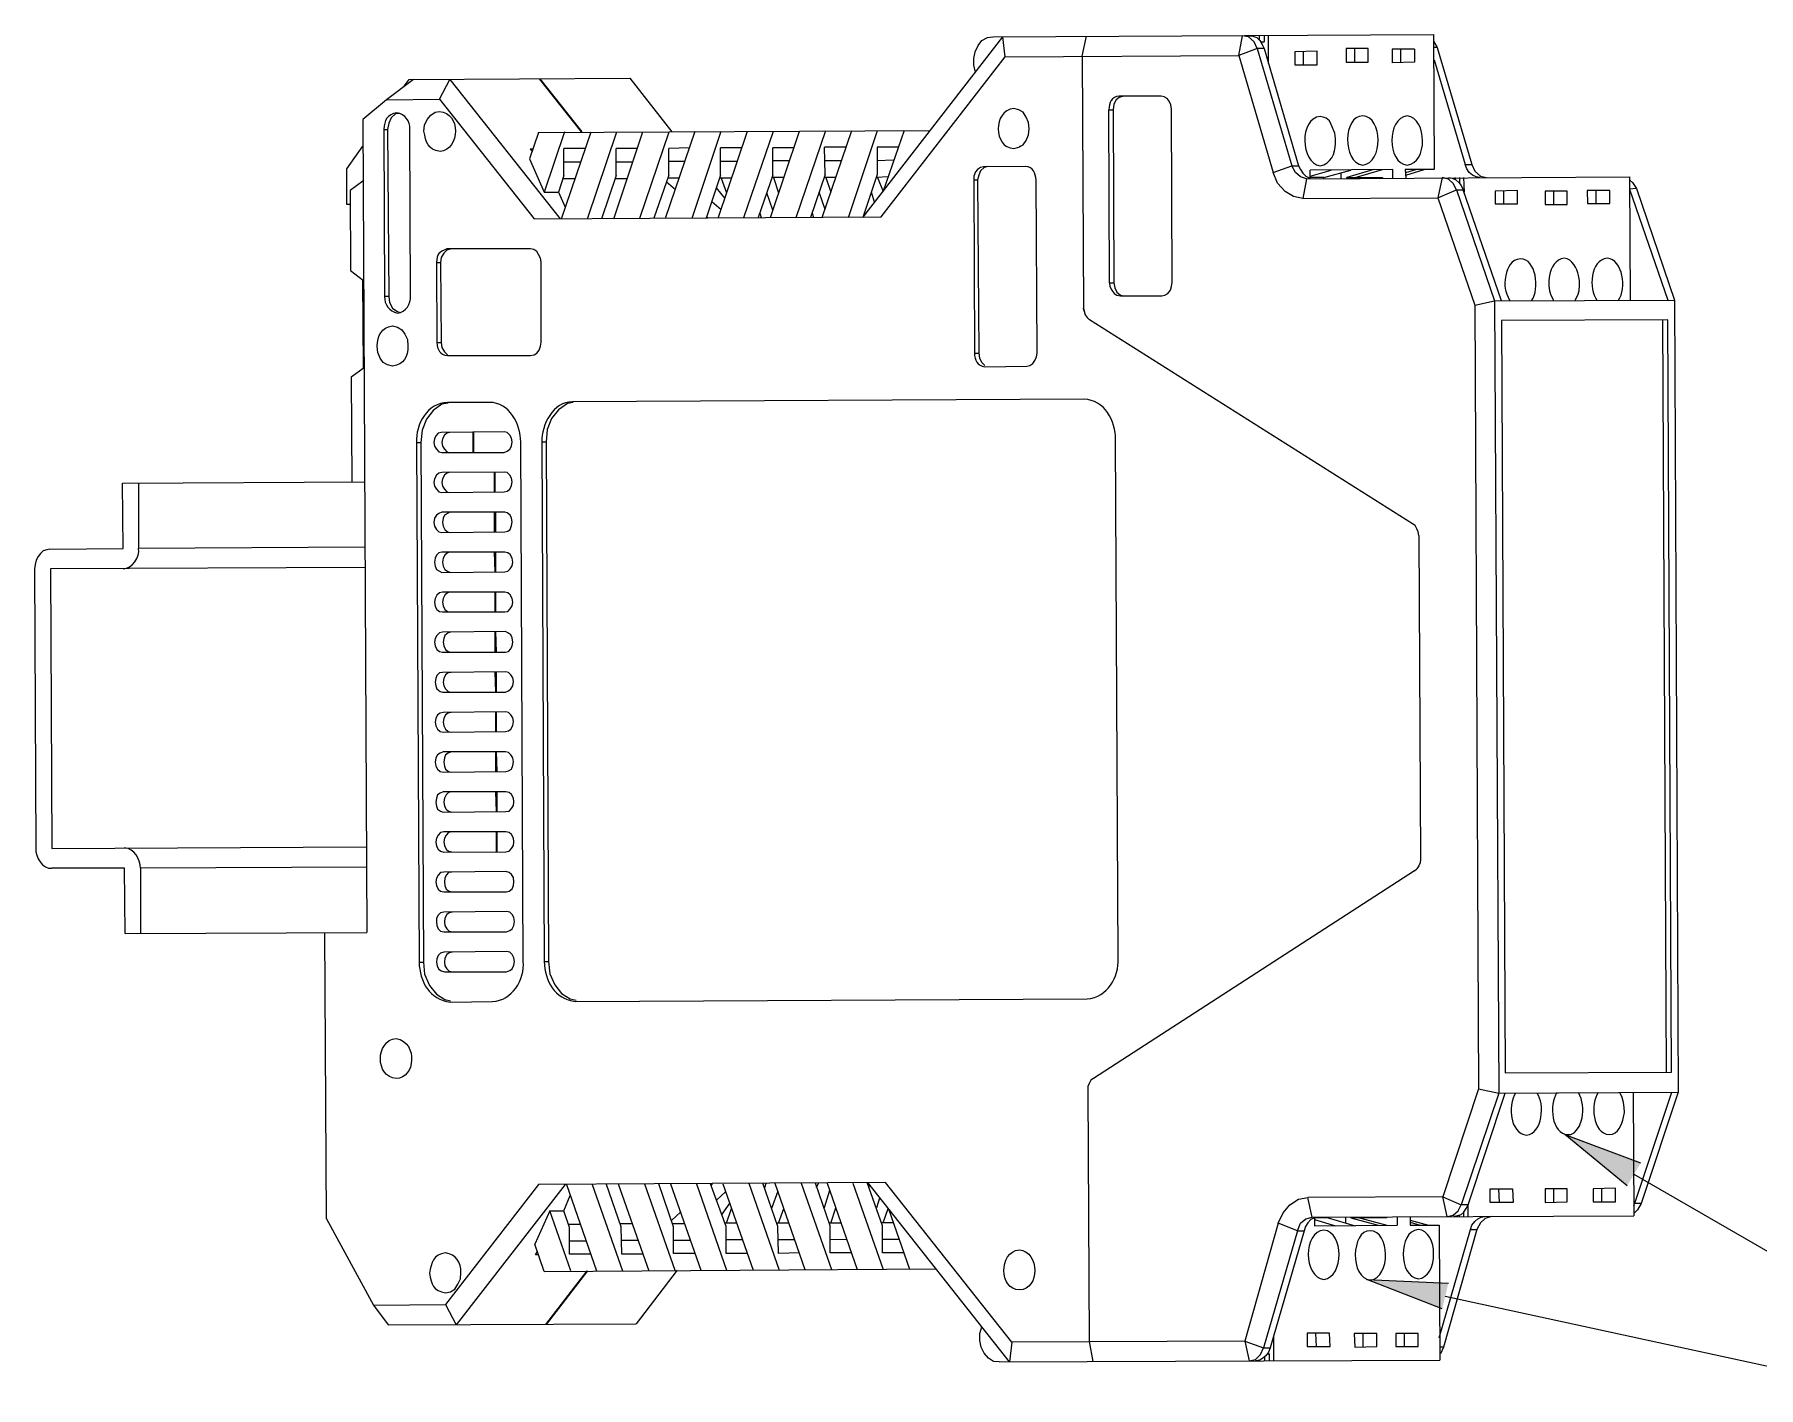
# Model space of a CAD drawing. Header units: inches. Extents: x 3 to 207, y 6 to 294.
# Drawn here: x 92.3 to 151.5, y 55.4 to 101.9 of the extents above; entities that cross this region are included whole.
import ezdxf

# ---------------------------------------------------------------- set-up
doc = ezdxf.new("R2010")
doc.units = ezdxf.units.IN
doc.header["$MEASUREMENT"] = 0
doc.layers.add('图层 1', color=7, linetype='Continuous')

msp = doc.modelspace()

# ---------------------------------------------------------------- hatches: boundary and pattern name
at = {"layer": '图层 1', "true_color": 0xffffff}
for points in [[(147.024, 62.364), (144.886, 64.121), (147.489, 63.147)], [(140.674, 58.131), (138.091, 59.147), (140.885, 59.02)]]:
    msp.add_hatch(color=7, dxfattribs=at).paths.add_polyline_path(points)

# ---------------------------------------------------------------- linework, layer by layer
at = {"layer": '图层 1', "color": 7, "lineweight": 13, "true_color": 0xffffff}
for points in [[(125.243, 101.819), (140.377, 101.904)], [(128.312, 101.162), (128.46, 101.84)], [(133.689, 101.184), (133.816, 101.861)], [(134.027, 101.819), (133.816, 101.861)], [(134.049, 101.861), (134.175, 101.84), (134.303, 101.797), (134.408, 101.692)], [(134.387, 101.861), (134.387, 101.713)], [(134.556, 101.861), (134.556, 101.649)], [(134.705, 100.909), (134.705, 101.861)], [(140.377, 101.904), (140.399, 97.268)], [(120.777, 95.617), (125.582, 101.819)], [(124.65, 100.612), (124.587, 100.845), (124.587, 101.078), (124.629, 101.311), (124.735, 101.522), (124.862, 101.692), (125.053, 101.797), (125.243, 101.819)], [(125.666, 101.141), (125.582, 101.819)], [(134.324, 101.417), (133.689, 101.184), (134.874, 97.162)], [(134.324, 101.417), (134.218, 101.649), (134.027, 101.819)], [(134.556, 101.417), (134.324, 101.417)], [(134.324, 101.417), (135.509, 97.395)], [(134.408, 101.692), (134.493, 101.565), (134.556, 101.417)], [(134.451, 101.649), (134.556, 101.649)], [(134.556, 101.417), (135.742, 97.395)], [(136.377, 101.332), (135.615, 101.311)], [(135.615, 101.311), (135.615, 100.866)], [(135.911, 100.866), (135.911, 101.332)], [(136.377, 100.866), (136.377, 101.332)], [(138.134, 101.417), (137.372, 101.417)], [(137.372, 101.417), (137.372, 100.951), (138.134, 100.951)], [(137.668, 100.951), (137.668, 101.417)], [(138.134, 100.951), (138.134, 101.417)], [(139.721, 101.395), (138.959, 101.395)], [(138.959, 101.395), (138.959, 100.93)], [(139.721, 101.395), (139.721, 100.951), (138.959, 100.93)], [(139.256, 100.93), (139.256, 101.395)], [(140.377, 101.671), (140.504, 101.459)], [(140.504, 101.459), (140.399, 101.459)], [(140.504, 101.459), (141.69, 97.437)], [(121.412, 95.638), (125.666, 101.141)], [(125.666, 101.141), (133.689, 101.184)], [(128.312, 101.162), (128.355, 92.505)], [(135.615, 100.866), (136.377, 100.866)], [(140.399, 101.036), (141.457, 97.437)], [(105.347, 100.358), (104.415, 99.66), (103.611, 98.982)], [(104.415, 99.66), (106.235, 99.681), (106.595, 100.358)], [(105.029, 100.125), (105.198, 100.358)], [(105.198, 100.358), (112.776, 100.4)], [(106.595, 100.358), (110.384, 95.575)], [(109.665, 100.379), (111.104, 98.559)], [(109.686, 100.379), (111.125, 98.559)], [(112.776, 100.4), (114.215, 98.559)], [(106.235, 99.681), (109.495, 95.575)], [(129.731, 99.787), (129.582, 99.744), (129.476, 99.66), (129.392, 99.512), (129.371, 99.321)], [(131.022, 99.787), (129.582, 99.787)], [(131.381, 99.342), (131.36, 99.49), (131.297, 99.617), (131.233, 99.702), (131.128, 99.765), (131.022, 99.787)], [(103.611, 98.982), (103.738, 71.064)], [(104.86, 99.194), (104.733, 99.173), (104.584, 99.046), (104.5, 98.855), (104.458, 98.644)], [(125.963, 97.987), (126.132, 98.03), (126.28, 98.115), (126.386, 98.263), (126.471, 98.453), (126.492, 98.665), (126.471, 98.877), (126.386, 99.067), (126.28, 99.236), (126.132, 99.321), (125.963, 99.363)], [(129.244, 93.373), (129.222, 99.321), (129.371, 99.321)], [(129.371, 99.321), (129.392, 93.373)], [(131.403, 93.394), (131.381, 99.342)], [(104.331, 98.644), (104.458, 98.644)], [(104.331, 98.644), (104.352, 92.908)], [(104.458, 98.644), (104.5, 92.908)], [(105.241, 92.929), (105.219, 98.644)], [(109.643, 98.538), (109.326, 97.628)], [(109.643, 98.538), (123.084, 98.601)], [(110.532, 98.559), (109.834, 96.485)], [(110.426, 95.575), (111.443, 98.559)], [(111.316, 95.575), (112.331, 98.559)], [(112.226, 95.575), (113.221, 98.559)], [(113.115, 95.596), (114.131, 98.559)], [(114.004, 95.596), (115.02, 98.58)], [(114.914, 95.596), (115.909, 98.58)], [(115.803, 95.596), (116.819, 98.58)], [(116.692, 95.617), (117.708, 98.58)], [(117.602, 95.617), (118.597, 98.58)], [(118.491, 95.617), (119.507, 98.601)], [(119.38, 95.617), (120.396, 98.601)], [(120.29, 95.617), (121.285, 98.601)], [(122.195, 98.601), (121.475, 96.527)], [(103.061, 97.289), (103.611, 98.072)], [(109.453, 97.966), (109.347, 97.966)], [(109.347, 97.966), (109.432, 97.882)], [(111.252, 97.987), (110.511, 97.987)], [(110.511, 97.056), (110.511, 97.987)], [(113.03, 97.987), (112.31, 97.987)], [(112.31, 97.056), (112.31, 97.987)], [(114.829, 98.009), (114.109, 97.987)], [(114.109, 97.077), (114.109, 97.987)], [(116.628, 98.009), (115.887, 98.009)], [(115.887, 97.077), (115.887, 98.009)], [(117.687, 97.077), (117.687, 98.009)], [(118.406, 98.009), (117.687, 98.009)], [(120.206, 98.03), (119.465, 98.03)], [(119.486, 97.099), (119.465, 98.03)], [(121.264, 98.03), (121.264, 97.099), (120.777, 95.617)], [(122.005, 98.03), (121.264, 98.03)], [(103.187, 96.061), (103.061, 96.061), (103.061, 97.289)], [(109.326, 97.628), (109.834, 96.485), (110.321, 96.485)], [(111.083, 97.522), (110.511, 97.522)], [(112.882, 97.522), (112.31, 97.522)], [(114.681, 97.543), (114.109, 97.543)], [(116.459, 97.543), (115.887, 97.543)], [(118.258, 97.564), (117.687, 97.564)], [(120.057, 97.564), (119.486, 97.564)], [(121.835, 97.585), (121.264, 97.564)], [(124.926, 97.353), (124.82, 97.332), (124.714, 97.268), (124.65, 97.183), (124.587, 97.035), (124.587, 96.908)], [(124.947, 97.332), (124.82, 97.225), (124.756, 97.077), (124.714, 96.908)], [(126.365, 97.374), (124.926, 97.353)], [(125.074, 97.374), (124.947, 97.332)], [(134.874, 97.162), (135.509, 97.395)], [(135.89, 96.273), (135.572, 96.337), (135.276, 96.506), (135.022, 96.802), (134.874, 97.162)], [(136.017, 96.95), (135.805, 97.014), (135.636, 97.162), (135.509, 97.395)], [(135.509, 97.395), (135.742, 97.395)], [(135.742, 97.395), (135.805, 97.268), (135.89, 97.141), (135.996, 97.035)], [(138.98, 97.268), (136.144, 97.247)], [(136.144, 97.035), (136.864, 97.247)], [(136.144, 96.972), (136.144, 97.247)], [(136.61, 96.993), (137.541, 97.247)], [(137.202, 96.972), (137.202, 97.162)], [(138.324, 97.268), (137.393, 96.993), (138.621, 96.993)], [(137.689, 96.993), (138.621, 97.268)], [(138.98, 96.972), (138.98, 97.268)], [(140.399, 97.268), (139.404, 97.268), (139.425, 96.972)], [(139.425, 97.162), (139.763, 97.268)], [(139.425, 97.077), (140.06, 97.268)], [(141.711, 97.077), (141.605, 97.162), (141.52, 97.289), (141.457, 97.437)], [(141.457, 97.437), (141.69, 97.437)], [(141.69, 97.437), (141.796, 97.204), (141.986, 97.035)], [(103.611, 96.866), (103.166, 96.548)], [(103.166, 96.548), (103.187, 93.797)], [(110.511, 97.056), (110.321, 96.485)], [(110.892, 96.95), (110.49, 96.95)], [(112.31, 97.056), (111.802, 95.575)], [(112.691, 96.95), (112.268, 96.95)], [(114.109, 97.077), (113.601, 95.596)], [(114.342, 96.569), (114.025, 96.844)], [(114.469, 96.972), (114.067, 96.972)], [(115.887, 97.077), (115.401, 95.596)], [(115.739, 96.633), (116.036, 96.273)], [(116.269, 96.972), (115.866, 96.972)], [(115.909, 96.972), (116.099, 96.464)], [(117.687, 97.077), (117.179, 95.617)], [(118.068, 96.993), (117.644, 96.993)], [(117.708, 96.993), (117.877, 96.464)], [(119.486, 97.099), (118.978, 95.617)], [(119.846, 96.993), (119.444, 96.993)], [(119.507, 96.993), (119.676, 96.485)], [(121.645, 97.014), (121.243, 96.993)], [(121.285, 96.993), (121.475, 96.506)], [(124.587, 96.908), (124.608, 90.96)], [(124.587, 96.908), (124.714, 96.908)], [(124.714, 96.908), (124.756, 90.96)], [(126.767, 90.96), (126.725, 96.908)], [(136.017, 96.95), (135.89, 96.273)], [(135.996, 97.035), (136.123, 96.972)], [(136.017, 96.95), (147.108, 97.014)], [(136.61, 96.993), (136.144, 96.993)], [(136.61, 96.972), (136.61, 96.993)], [(137.393, 96.972), (137.393, 96.993)], [(138.07, 96.972), (138.07, 96.993)], [(138.621, 96.993), (138.621, 96.972)], [(140.674, 96.993), (140.525, 96.294), (141.16, 96.569), (141.393, 96.569)], [(140.885, 96.929), (140.674, 96.993)], [(141.16, 96.569), (141.055, 96.781), (140.885, 96.929)], [(140.906, 96.993), (141.012, 96.972)], [(141.012, 96.972), (141.139, 96.908)], [(141.118, 96.993), (141.118, 96.929)], [(141.139, 96.908), (141.245, 96.823)], [(141.16, 96.569), (142.473, 92.76)], [(141.245, 96.823), (141.33, 96.718), (141.393, 96.569)], [(141.266, 96.993), (141.266, 96.781)], [(142.706, 92.76), (141.393, 96.569)], [(141.436, 96.485), (141.415, 96.993)], [(141.838, 97.014), (141.711, 97.077)], [(141.965, 96.993), (141.838, 97.014)], [(141.986, 97.035), (142.198, 96.993)], [(143.256, 96.548), (142.494, 96.527)], [(142.494, 96.527), (142.494, 96.083), (143.256, 96.083)], [(142.79, 96.083), (142.79, 96.548)], [(143.256, 96.083), (143.256, 96.548)], [(144.971, 96.527), (144.209, 96.527)], [(144.209, 96.527), (144.209, 96.061)], [(144.505, 96.061), (144.505, 96.527)], [(144.971, 96.061), (144.971, 96.527)], [(146.431, 96.548), (145.648, 96.548)], [(145.648, 96.548), (145.669, 96.104)], [(145.965, 96.104), (145.965, 96.548)], [(146.431, 96.104), (146.431, 96.548)], [(147.108, 97.014), (147.129, 92.781)], [(147.108, 96.908), (147.214, 96.823), (147.341, 96.612)], [(147.341, 96.612), (147.108, 96.59)], [(147.108, 96.59), (148.421, 92.781)], [(147.341, 96.612), (148.653, 92.781)], [(110.321, 96.485), (110.553, 95.977)], [(115.591, 96.167), (115.909, 95.892)], [(117.687, 95.871), (117.475, 96.464)], [(119.486, 95.892), (119.274, 96.485)], [(121.179, 96.146), (121.073, 96.485)], [(135.89, 96.273), (140.525, 96.294)], [(140.525, 96.294), (141.796, 92.611)], [(144.209, 96.061), (144.971, 96.061)], [(145.669, 96.104), (146.431, 96.104)], [(109.495, 95.575), (121.412, 95.638)], [(115.464, 95.596), (115.401, 95.638)], [(117.242, 95.765), (117.284, 95.617)], [(119.041, 95.765), (119.084, 95.617)], [(120.819, 95.786), (120.841, 95.702)], [(106.638, 94.538), (106.49, 94.495), (106.384, 94.389), (106.299, 94.241), (106.278, 94.072)], [(109.368, 94.538), (106.49, 94.538)], [(109.728, 94.093), (109.707, 94.22), (109.643, 94.347), (109.58, 94.453), (109.474, 94.516), (109.368, 94.538)], [(103.187, 93.797), (103.632, 93.458)], [(106.13, 94.072), (106.151, 91.32)], [(106.13, 94.072), (106.278, 94.072)], [(106.278, 94.072), (106.299, 91.32)], [(109.728, 91.341), (109.728, 94.093)], [(103.632, 90.452), (103.611, 93.479)], [(129.244, 93.373), (129.392, 93.373)], [(129.244, 93.373), (129.265, 93.246), (129.328, 93.119), (129.413, 93.013), (129.498, 92.95), (129.625, 92.929)], [(129.392, 93.373), (129.434, 93.204), (129.498, 93.056), (129.625, 92.95)], [(131.149, 92.95), (131.254, 93.013), (131.339, 93.119), (131.381, 93.246), (131.403, 93.394)], [(104.5, 92.908), (104.521, 92.696), (104.627, 92.505), (104.775, 92.4)], [(104.775, 92.4), (104.881, 92.357)], [(128.355, 92.505), (128.376, 92.4), (128.418, 92.272), (128.482, 92.188)], [(128.376, 92.4), (128.355, 92.505)], [(129.625, 92.95), (129.752, 92.929)], [(129.625, 92.929), (131.043, 92.929)], [(131.043, 92.929), (131.149, 92.95)], [(141.796, 92.611), (142.473, 92.76)], [(141.796, 92.611), (141.922, 65.687)], [(142.473, 92.76), (148.653, 92.781)], [(142.473, 92.76), (142.621, 65.539)], [(148.653, 92.781), (148.781, 65.582)], [(128.566, 92.103), (128.482, 92.188)], [(139.658, 85.097), (128.566, 92.103)], [(148.421, 92.103), (142.706, 92.082)], [(142.706, 92.082), (142.833, 66.237)], [(148.378, 66.259), (148.251, 92.103)], [(148.548, 66.259), (148.421, 92.103)], [(106.151, 91.32), (106.299, 91.32)], [(106.299, 91.32), (106.32, 91.151), (106.405, 91.003), (106.511, 90.897)], [(109.368, 90.875), (109.495, 90.897), (109.58, 90.96), (109.665, 91.066), (109.707, 91.193), (109.728, 91.341)], [(106.511, 90.875), (109.368, 90.875)], [(124.608, 90.96), (124.756, 90.96)], [(124.756, 90.96), (124.778, 90.791), (124.862, 90.643), (124.968, 90.537)], [(126.513, 90.537), (126.619, 90.6), (126.682, 90.706), (126.746, 90.833), (126.767, 90.96)], [(103.653, 90.452), (103.209, 90.135)], [(103.209, 90.135), (103.23, 86.536)], [(124.968, 90.494), (126.407, 90.516)], [(126.407, 90.516), (126.513, 90.537)], [(106.532, 89.246), (106.32, 89.204), (106.024, 88.992), (105.791, 88.695), (105.643, 88.314), (105.6, 87.891)], [(107.95, 89.267), (106.511, 89.267)], [(110.829, 89.267), (110.638, 89.225), (110.321, 89.013), (110.088, 88.717), (109.94, 88.336), (109.897, 87.912)], [(128.376, 89.373), (110.807, 89.288)], [(106.299, 88.23), (106.193, 88.209), (106.109, 88.124), (106.066, 88.018), (106.045, 87.891), (106.066, 87.764), (106.13, 87.658), (106.214, 87.574), (106.32, 87.552)], [(108.458, 88.251), (106.299, 88.23)], [(106.595, 88.23), (106.49, 88.209), (106.405, 88.145), (106.341, 88.018), (106.32, 87.891), (106.341, 87.764), (106.405, 87.658), (106.49, 87.574), (106.595, 87.552)], [(107.4, 87.552), (107.4, 88.251)], [(107.421, 87.552), (107.421, 88.251)], [(108.458, 87.552), (108.564, 87.595), (108.649, 87.658), (108.712, 87.764), (108.733, 87.912), (108.712, 88.039), (108.649, 88.145), (108.564, 88.23), (108.458, 88.251)], [(105.452, 87.891), (105.6, 87.891)], [(105.452, 87.891), (105.537, 70.047)], [(105.6, 87.891), (105.685, 70.047)], [(109.114, 70.069), (109.029, 87.912)], [(109.749, 87.912), (109.897, 87.912)], [(109.749, 87.912), (109.834, 70.069)], [(109.897, 87.912), (109.982, 70.069)], [(129.54, 70.175), (129.455, 87.997)], [(106.32, 87.552), (108.458, 87.552)], [(95.356, 86.494), (103.674, 86.536)], [(95.377, 84.25), (95.356, 86.494)], [(95.906, 86.494), (95.906, 84.25)], [(106.32, 86.854), (106.214, 86.833), (106.13, 86.769), (106.066, 86.642), (106.045, 86.515), (106.066, 86.388), (106.13, 86.282), (106.214, 86.198), (106.32, 86.177)], [(106.595, 86.875), (106.49, 86.833), (106.405, 86.769), (106.341, 86.642), (106.32, 86.515), (106.341, 86.388), (106.405, 86.282), (106.49, 86.198), (106.595, 86.177)], [(108.458, 86.875), (106.32, 86.854)], [(108.119, 86.875), (108.119, 86.177)], [(108.141, 86.875), (108.141, 86.177)], [(108.458, 86.198), (108.564, 86.219), (108.649, 86.282), (108.712, 86.41), (108.733, 86.536), (108.712, 86.663), (108.649, 86.769), (108.564, 86.854), (108.458, 86.875)], [(106.32, 86.177), (108.458, 86.198)], [(106.32, 85.499), (106.214, 85.457), (106.13, 85.393), (106.066, 85.287), (106.045, 85.139), (106.066, 85.013), (106.13, 84.906), (106.214, 84.822), (106.32, 84.801)], [(108.479, 85.499), (106.32, 85.499)], [(106.595, 85.499), (106.511, 85.457), (106.405, 85.393), (106.362, 85.287), (106.341, 85.139), (106.362, 85.013), (106.426, 84.906), (106.511, 84.822), (106.616, 84.801)], [(108.119, 85.499), (108.119, 84.822)], [(108.162, 85.499), (108.162, 84.822)], [(108.479, 84.822), (108.585, 84.843), (108.67, 84.906), (108.712, 85.034), (108.733, 85.161), (108.712, 85.287), (108.67, 85.393), (108.564, 85.478), (108.479, 85.499)], [(106.32, 84.801), (108.479, 84.822)], [(139.869, 84.695), (139.848, 84.822), (139.806, 84.928), (139.742, 85.034), (139.658, 85.097)], [(139.869, 84.695), (139.933, 73.582)], [(92.858, 84.229), (92.752, 84.208), (92.625, 84.166), (92.541, 84.081), (92.456, 83.975), (92.392, 83.848), (92.35, 83.7), (92.329, 83.552), (92.371, 73.942)], [(92.858, 84.229), (95.377, 84.25)], [(103.674, 84.293), (95.906, 84.25)], [(106.32, 84.123), (106.214, 84.102), (106.13, 84.018), (106.087, 83.912), (106.066, 83.785), (106.087, 83.637), (106.13, 83.531), (106.235, 83.467), (106.32, 83.425)], [(108.479, 84.123), (106.32, 84.123)], [(106.616, 84.123), (106.511, 84.102), (106.426, 84.018), (106.362, 83.912), (106.341, 83.785), (106.362, 83.637), (106.426, 83.531), (106.511, 83.467), (106.616, 83.425)], [(108.119, 84.123), (108.141, 83.446)], [(108.162, 84.123), (108.162, 83.446)], [(108.479, 83.446), (108.585, 83.467), (108.67, 83.552), (108.733, 83.658), (108.754, 83.785), (108.733, 83.912), (108.67, 84.039), (108.585, 84.102), (108.479, 84.123)], [(103.674, 83.594), (92.879, 83.552)], [(92.879, 83.552), (92.922, 73.942)], [(106.32, 83.425), (108.479, 83.446)], [(106.341, 82.747), (106.235, 82.726), (106.151, 82.642), (106.087, 82.536), (106.066, 82.409), (106.087, 82.261), (106.151, 82.155), (106.235, 82.091), (106.341, 82.07)], [(106.616, 82.747), (106.511, 82.726), (106.426, 82.642), (106.362, 82.536), (106.341, 82.409), (106.362, 82.282), (106.426, 82.155), (106.511, 82.091), (106.616, 82.07)], [(108.479, 82.747), (106.341, 82.747)], [(108.141, 82.747), (108.141, 82.07)], [(108.162, 82.747), (108.162, 82.07)], [(108.479, 82.07), (108.585, 82.091), (108.67, 82.176), (108.733, 82.282), (108.754, 82.409), (108.733, 82.536), (108.67, 82.663), (108.585, 82.726), (108.479, 82.747)], [(106.341, 82.07), (108.479, 82.07)], [(106.341, 81.372), (106.235, 81.35), (106.151, 81.266), (106.087, 81.16), (106.066, 81.033), (106.087, 80.906), (106.151, 80.779), (106.235, 80.715), (106.341, 80.694)], [(108.5, 81.393), (106.341, 81.372)], [(106.616, 81.372), (106.532, 81.35), (106.426, 81.266), (106.384, 81.16), (106.362, 81.033), (106.384, 80.906), (106.447, 80.779), (106.532, 80.715), (106.638, 80.694)], [(108.141, 81.393), (108.141, 80.694)], [(108.162, 81.393), (108.183, 80.694)], [(108.5, 80.694), (108.606, 80.715), (108.691, 80.8), (108.733, 80.906), (108.754, 81.033), (108.733, 81.181), (108.691, 81.287), (108.585, 81.35), (108.5, 81.393)], [(106.341, 80.694), (108.5, 80.694)], [(106.341, 79.996), (106.235, 79.975), (106.151, 79.89), (106.109, 79.784), (106.087, 79.657), (106.109, 79.53), (106.151, 79.424), (106.257, 79.34), (106.341, 79.319)], [(108.5, 80.017), (106.341, 79.996)], [(106.638, 79.996), (106.532, 79.975), (106.447, 79.911), (106.384, 79.784), (106.362, 79.657), (106.384, 79.53), (106.447, 79.424), (106.532, 79.34), (106.638, 79.319)], [(108.141, 80.017), (108.162, 79.319)], [(108.183, 80.017), (108.183, 79.319)], [(108.5, 79.319), (108.606, 79.361), (108.691, 79.424), (108.754, 79.53), (108.775, 79.679), (108.754, 79.805), (108.691, 79.911), (108.606, 79.996), (108.5, 80.017)], [(106.341, 79.319), (108.5, 79.319)], [(106.362, 78.62), (106.257, 78.599), (106.172, 78.535), (106.109, 78.408), (106.087, 78.282), (106.109, 78.154), (106.172, 78.049), (106.257, 77.964), (106.362, 77.943)], [(108.5, 78.641), (106.362, 78.62)], [(106.638, 78.62), (106.532, 78.599), (106.447, 78.535), (106.384, 78.408), (106.362, 78.282), (106.384, 78.154), (106.447, 78.049), (106.532, 77.964), (106.638, 77.943)], [(108.162, 78.641), (108.162, 77.943)], [(108.183, 78.641), (108.183, 77.943)], [(108.5, 77.964), (108.606, 77.985), (108.691, 78.049), (108.754, 78.175), (108.775, 78.303), (108.754, 78.43), (108.691, 78.535), (108.606, 78.62), (108.5, 78.641)], [(106.362, 77.943), (108.5, 77.964)], [(106.362, 77.265), (106.257, 77.223), (106.172, 77.159), (106.109, 77.054), (106.087, 76.906), (106.109, 76.778), (106.172, 76.673), (106.257, 76.588), (106.362, 76.567)], [(108.5, 77.265), (106.362, 77.265)], [(106.638, 77.265), (106.532, 77.223), (106.447, 77.159), (106.405, 77.054), (106.384, 76.906), (106.405, 76.778), (106.447, 76.673), (106.553, 76.588), (106.638, 76.567)], [(108.162, 77.265), (108.162, 76.588)], [(108.183, 77.265), (108.204, 76.588)], [(108.522, 76.588), (108.606, 76.609), (108.712, 76.673), (108.754, 76.8), (108.775, 76.927), (108.754, 77.054), (108.691, 77.159), (108.606, 77.244), (108.5, 77.265)], [(106.362, 76.567), (108.522, 76.588)], [(106.362, 75.89), (106.257, 75.847), (106.172, 75.784), (106.13, 75.678), (106.109, 75.53), (106.13, 75.403), (106.172, 75.297), (106.278, 75.233), (106.362, 75.191)], [(108.522, 75.89), (106.362, 75.89)], [(106.659, 75.89), (106.553, 75.868), (106.468, 75.784), (106.405, 75.678), (106.384, 75.551), (106.405, 75.403), (106.468, 75.297), (106.553, 75.233), (106.659, 75.191)], [(108.162, 75.89), (108.183, 75.212)], [(108.204, 75.89), (108.204, 75.212)], [(108.522, 75.212), (108.627, 75.233), (108.712, 75.318), (108.775, 75.424), (108.797, 75.551), (108.775, 75.678), (108.712, 75.805), (108.627, 75.868), (108.522, 75.89)], [(106.362, 75.191), (108.522, 75.212)], [(106.384, 74.514), (106.278, 74.493), (106.193, 74.408), (106.13, 74.302), (106.109, 74.175), (106.13, 74.027), (106.193, 73.921), (106.278, 73.858), (106.384, 73.815)], [(106.659, 74.514), (106.553, 74.493), (106.468, 74.408), (106.405, 74.302), (106.384, 74.175), (106.405, 74.048), (106.468, 73.921), (106.553, 73.858), (106.659, 73.836)], [(108.522, 74.514), (106.384, 74.514)], [(108.183, 74.514), (108.183, 73.836)], [(108.204, 74.514), (108.204, 73.836)], [(108.522, 73.836), (108.627, 73.858), (108.712, 73.942), (108.775, 74.048), (108.797, 74.175), (108.775, 74.302), (108.712, 74.429), (108.627, 74.493), (108.522, 74.514)], [(92.922, 73.942), (103.717, 74.006)], [(106.384, 73.815), (108.522, 73.836)], [(139.933, 73.582), (139.912, 73.455), (139.869, 73.35)], [(95.419, 73.265), (92.922, 73.265)], [(95.441, 71.021), (95.419, 73.265)], [(103.738, 73.307), (95.97, 73.265)], [(95.97, 73.265), (95.97, 71.021)], [(106.384, 73.138), (106.278, 73.117), (106.193, 73.032), (106.13, 72.926), (106.109, 72.799), (106.13, 72.672), (106.193, 72.545), (106.278, 72.482), (106.384, 72.461)], [(108.522, 73.159), (106.384, 73.138)], [(106.659, 73.138), (106.553, 73.117), (106.468, 73.032), (106.426, 72.926), (106.405, 72.799), (106.426, 72.672), (106.468, 72.545), (106.574, 72.482), (106.659, 72.461)], [(108.543, 72.461), (108.627, 72.482), (108.733, 72.566), (108.775, 72.672), (108.797, 72.799), (108.775, 72.947), (108.712, 73.053), (108.627, 73.117), (108.522, 73.159)], [(139.721, 73.18), (128.693, 66.047)], [(139.721, 73.18), (139.806, 73.244)], [(139.869, 73.35), (139.806, 73.244)], [(106.384, 72.461), (108.543, 72.461)], [(106.384, 71.762), (106.278, 71.741), (106.193, 71.656), (106.13, 71.55), (106.13, 71.423), (106.151, 71.296), (106.193, 71.19), (106.278, 71.106), (106.384, 71.085)], [(108.543, 71.783), (106.384, 71.762)], [(106.68, 71.762), (106.574, 71.741), (106.49, 71.677), (106.426, 71.55), (106.405, 71.423), (106.426, 71.296), (106.49, 71.19), (106.574, 71.106), (106.68, 71.085)], [(108.543, 71.085), (108.649, 71.127), (108.733, 71.19), (108.797, 71.296), (108.818, 71.444), (108.797, 71.572), (108.733, 71.677), (108.649, 71.762), (108.543, 71.783)], [(95.441, 71.021), (103.738, 71.064)], [(102.362, 61.221), (102.298, 71.064)], [(106.384, 71.085), (108.543, 71.085)], [(105.537, 70.047), (105.685, 70.047)], [(105.685, 70.047), (105.728, 69.624), (105.897, 69.243), (106.13, 68.947), (106.426, 68.757), (106.616, 68.714)], [(108.543, 70.407), (106.384, 70.386)], [(106.68, 70.386), (106.574, 70.365), (106.49, 70.302), (106.426, 70.175), (106.405, 70.047), (106.426, 69.921), (106.49, 69.815), (106.574, 69.73), (106.68, 69.709)], [(108.543, 69.709), (108.649, 69.751), (108.733, 69.815), (108.797, 69.942), (108.818, 70.069), (108.797, 70.196), (108.733, 70.302), (108.649, 70.386), (108.543, 70.407)], [(109.834, 70.069), (109.982, 70.069)], [(109.982, 70.069), (110.024, 69.645), (110.194, 69.264), (110.426, 68.968), (110.723, 68.778), (110.934, 68.735)], [(106.405, 69.709), (108.543, 69.709)], [(106.616, 68.672), (108.056, 68.693)], [(110.913, 68.693), (128.482, 68.778)], [(128.693, 66.047), (128.609, 65.984), (128.545, 65.878), (128.503, 65.772), (128.503, 65.645)], [(142.833, 66.237), (148.548, 66.259)], [(128.503, 65.645), (128.545, 57.009)], [(141.922, 65.687), (140.695, 61.983)], [(142.621, 65.539), (141.33, 61.708)], [(141.563, 61.708), (142.833, 65.539)], [(141.922, 65.687), (142.621, 65.539)], [(142.621, 65.539), (148.781, 65.582)], [(147.235, 65.56), (147.256, 61.327)], [(148.548, 65.56), (147.278, 61.75)], [(148.781, 65.582), (147.51, 61.75)], [(109.643, 62.407), (106.447, 58.279)], [(110.553, 62.407), (106.807, 57.58)], [(121.56, 62.47), (109.643, 62.407)], [(110.596, 62.407), (111.633, 59.443)], [(111.485, 62.407), (112.522, 59.443)], [(112.48, 60.946), (111.972, 62.407)], [(112.374, 62.428), (113.432, 59.443)], [(113.284, 62.428), (114.321, 59.464)], [(114.279, 60.946), (113.771, 62.428)], [(114.173, 62.428), (115.21, 59.464)], [(115.062, 62.428), (116.099, 59.464)], [(116.078, 60.967), (115.549, 62.428)], [(115.612, 62.428), (115.57, 62.385)], [(115.972, 62.428), (117.009, 59.464)], [(116.861, 62.449), (117.898, 59.464)], [(117.856, 60.967), (117.348, 62.449)], [(117.412, 62.3), (117.454, 62.449)], [(117.856, 62.174), (117.644, 61.581)], [(117.75, 62.449), (118.787, 59.485)], [(118.66, 62.449), (119.697, 59.485)], [(119.655, 60.988), (119.147, 62.449)], [(119.19, 62.3), (119.253, 62.449)], [(119.634, 62.195), (119.444, 61.602)], [(119.549, 62.449), (120.587, 59.485)], [(120.438, 62.449), (121.475, 59.485)], [(121.454, 60.988), (120.925, 62.47)], [(125.815, 56.31), (120.946, 62.47)], [(120.989, 62.3), (121.01, 62.385)], [(125.899, 56.988), (121.56, 62.47)], [(142.325, 61.793), (142.325, 62.258), (143.087, 62.258)], [(143.087, 62.258), (143.108, 61.793), (142.325, 61.793)], [(142.642, 61.793), (142.621, 62.258)], [(144.971, 62.258), (144.209, 62.258)], [(144.209, 62.258), (144.209, 61.793), (144.971, 61.814)], [(144.505, 61.814), (144.505, 62.258)], [(144.971, 61.814), (144.971, 62.258)], [(146.622, 62.279), (145.859, 62.258), (145.859, 61.814)], [(146.156, 61.814), (146.156, 62.258)], [(146.622, 61.814), (146.622, 62.279)], [(110.744, 59.443), (110.024, 61.496), (110.511, 61.496), (110.723, 62.025)], [(116.057, 62.152), (115.76, 61.877)], [(116.205, 61.771), (115.93, 61.39)], [(116.099, 61.073), (116.269, 61.581)], [(117.877, 61.073), (118.068, 61.581)], [(119.676, 61.073), (119.846, 61.602)], [(121.349, 61.941), (121.243, 61.602)], [(121.475, 61.094), (121.645, 61.581)], [(135.7, 60.819), (135.043, 61.073), (135.213, 61.433), (135.446, 61.708), (135.742, 61.898), (136.059, 61.962)], [(135.996, 61.221), (136.207, 61.284), (136.059, 61.962)], [(140.695, 61.983), (136.059, 61.962)], [(140.695, 61.983), (141.33, 61.708)], [(140.843, 61.306), (140.695, 61.983)], [(140.843, 61.306), (141.055, 61.348), (141.224, 61.496), (141.33, 61.708)], [(141.309, 61.369), (141.415, 61.454), (141.499, 61.581), (141.563, 61.708)], [(141.563, 61.708), (141.33, 61.708)], [(141.563, 61.306), (141.563, 61.729)], [(145.859, 61.814), (146.622, 61.814)], [(147.256, 61.687), (147.278, 61.75)], [(147.51, 61.75), (147.384, 61.539), (147.256, 61.412)], [(147.51, 61.75), (147.278, 61.75)], [(102.362, 61.221), (103.971, 58.258), (106.447, 58.279)], [(110.024, 61.496), (109.516, 60.353)], [(110.702, 60.925), (110.511, 61.496)], [(111.062, 61.031), (110.659, 61.031)], [(112.861, 61.052), (112.459, 61.052)], [(114.512, 61.454), (114.215, 61.179)], [(114.66, 61.052), (114.237, 61.052)], [(116.438, 61.073), (116.036, 61.073)], [(118.237, 61.073), (117.835, 61.073)], [(120.036, 61.073), (119.613, 61.073)], [(119.655, 60.057), (119.655, 60.988)], [(121.814, 61.094), (121.412, 61.094)], [(121.454, 60.057), (121.454, 60.988)], [(122.386, 59.485), (121.666, 61.56)], [(135.043, 61.073), (133.9, 57.03)], [(135.7, 60.819), (135.805, 61.073), (135.996, 61.221)], [(136.292, 61.263), (136.165, 61.2), (136.059, 61.094), (135.975, 60.967), (135.932, 60.819)], [(136.207, 61.284), (147.256, 61.327)], [(136.758, 61.263), (136.292, 61.263), (136.419, 61.284)], [(136.292, 61.263), (136.292, 60.988)], [(136.292, 61.2), (137.012, 60.988)], [(136.292, 60.988), (139.128, 61.01)], [(136.758, 61.284), (136.758, 61.263)], [(136.758, 61.263), (137.689, 60.988)], [(137.35, 61.284), (137.35, 61.094)], [(137.541, 61.284), (137.541, 61.263)], [(138.769, 61.263), (137.541, 61.263), (138.472, 61.01)], [(137.837, 61.263), (138.769, 61.01)], [(138.218, 61.284), (138.218, 61.263)], [(138.769, 61.263), (138.769, 61.284)], [(139.128, 61.284), (139.128, 61.01)], [(139.573, 61.284), (139.573, 61.01), (140.568, 61.01)], [(139.573, 61.179), (140.208, 61.01)], [(139.573, 61.115), (139.912, 61.01)], [(140.568, 61.01), (140.589, 56.374)], [(141.309, 61.369), (141.203, 61.327), (141.076, 61.306)], [(141.266, 61.306), (141.266, 61.348)], [(141.415, 61.306), (141.415, 61.475)], [(141.647, 60.861), (141.69, 61.01), (141.796, 61.136), (141.901, 61.221), (142.007, 61.284)], [(142.367, 61.306), (142.155, 61.242), (141.986, 61.094), (141.859, 60.861)], [(142.007, 61.284), (142.134, 61.306)], [(110.702, 60.015), (110.702, 60.925)], [(111.273, 60.459), (110.702, 60.459)], [(112.501, 60.015), (112.48, 60.946)], [(113.072, 60.48), (112.501, 60.48)], [(114.279, 60.036), (114.279, 60.946)], [(114.85, 60.48), (114.279, 60.48)], [(116.078, 60.036), (116.078, 60.967)], [(116.65, 60.501), (116.078, 60.501)], [(117.877, 60.036), (117.856, 60.967)], [(118.428, 60.501), (117.877, 60.501)], [(120.227, 60.522), (119.655, 60.501)], [(122.026, 60.522), (121.454, 60.522)], [(135.7, 60.819), (134.535, 56.797)], [(135.932, 60.819), (134.768, 56.797)], [(135.7, 60.819), (135.932, 60.819)], [(140.568, 57.136), (141.647, 60.861), (141.859, 60.861)], [(141.859, 60.861), (140.716, 56.818)], [(109.834, 59.422), (109.516, 60.353)], [(109.537, 59.993), (109.601, 60.099)], [(109.643, 59.993), (109.537, 59.993)], [(111.421, 60.015), (110.702, 60.015)], [(113.221, 60.015), (112.501, 60.015)], [(115.02, 60.036), (114.279, 60.036)], [(116.798, 60.036), (116.078, 60.036)], [(118.597, 60.057), (117.877, 60.036)], [(120.396, 60.057), (119.655, 60.057)], [(122.174, 60.057), (121.454, 60.057)], [(126.365, 60.078), (126.344, 60.078), (126.365, 60.099)], [(109.834, 59.422), (123.275, 59.506)], [(111.294, 59.443), (109.876, 57.602)], [(111.316, 59.443), (109.897, 57.602)], [(114.406, 59.464), (112.988, 57.623)], [(103.971, 58.258), (104.479, 57.58)], [(106.447, 58.279), (106.807, 57.58)], [(104.479, 57.58), (112.988, 57.623)], [(125.455, 56.31), (125.264, 56.331), (125.095, 56.438), (124.947, 56.607), (124.841, 56.818), (124.799, 57.051), (124.799, 57.284), (124.862, 57.517)], [(125.899, 56.988), (125.815, 56.31)], [(133.9, 57.03), (125.899, 56.988)], [(128.545, 57.009), (128.672, 56.331)], [(133.9, 57.03), (134.049, 56.353)], [(133.9, 57.03), (134.535, 56.797)], [(134.895, 56.353), (134.895, 57.221)], [(136.8, 57.305), (136.038, 57.305)], [(136.038, 57.305), (136.038, 56.84)], [(136.356, 56.84), (136.334, 57.305)], [(136.821, 56.84), (136.8, 57.305)], [(137.647, 57.284), (137.668, 56.818)], [(138.43, 56.84), (138.43, 57.284), (137.647, 57.284)], [(137.964, 56.818), (137.964, 57.284)], [(139.086, 57.284), (139.086, 56.84)], [(139.848, 57.284), (139.086, 57.284)], [(139.382, 56.84), (139.382, 57.284)], [(139.848, 56.84), (139.848, 57.284)], [(125.455, 56.31), (140.589, 56.374)], [(134.049, 56.353), (134.26, 56.395), (134.429, 56.564), (134.535, 56.797)], [(134.62, 56.522), (134.514, 56.438), (134.408, 56.374), (134.26, 56.353)], [(134.535, 56.797), (134.768, 56.797), (134.705, 56.649)], [(134.578, 56.353), (134.578, 56.48)], [(134.705, 56.649), (134.62, 56.522)], [(134.662, 56.586), (134.747, 56.586)], [(134.747, 56.353), (134.747, 56.586)], [(136.038, 56.84), (136.821, 56.84)], [(137.668, 56.818), (138.43, 56.84)], [(139.086, 56.84), (139.848, 56.84)], [(140.716, 56.818), (140.589, 56.818)], [(140.716, 56.818), (140.61, 56.586), (140.589, 56.586)]]:
    msp.add_lwpolyline(points, dxfattribs=at)
at = {"layer": '图层 1', "lineweight": 0}
for points in [[(147.024, 62.364), (144.886, 64.121), (147.489, 63.147)], [(140.674, 58.131), (138.091, 59.147), (140.885, 59.02)]]:
    msp.add_lwpolyline(points, dxfattribs=at)
at = {"layer": '图层 1', "color": 7, "lineweight": 25, "true_color": 0xffffff}
for points in [[(147.256, 62.766), (162.793, 53.792), (162.793, 38.552)], [(140.779, 58.575), (162.793, 53.792)]]:
    msp.add_lwpolyline(points, dxfattribs=at)
at = {"layer": '图层 1', "color": 7, "lineweight": 13, "true_color": 0xffffff}
for points in [[(129.582, 99.787), (129.319, 99.763), (129.237, 99.556), (129.222, 99.321)], [(104.775, 99.215), (104.437, 99.146), (104.345, 98.975), (104.331, 98.644)], [(105.219, 98.644), (105.227, 98.937), (105.063, 99.15), (104.775, 99.215)], [(125.963, 99.363), (125.242, 99.294), (125.244, 98.012), (125.963, 97.987)], [(136.483, 99.088), (135.759, 99.021), (135.793, 97.494), (136.483, 97.395)], [(137.943, 99.11), (137.274, 99.102), (137.223, 97.532), (137.943, 97.416)], [(137.943, 97.416), (138.654, 97.487), (138.651, 99.074), (137.943, 99.11)], [(139.467, 99.11), (138.764, 99.019), (138.774, 97.49), (139.467, 97.416)], [(139.467, 97.416), (140.182, 97.477), (140.173, 99.028), (139.467, 99.11)], [(126.725, 96.908), (126.71, 97.143), (126.629, 97.35), (126.365, 97.374)], [(106.49, 94.538), (106.201, 94.422), (106.17, 94.381), (106.13, 94.072)], [(143.743, 92.76), (144.035, 93.156), (143.897, 94.208), (143.362, 94.199)], [(104.796, 92.336), (105.097, 92.367), (105.256, 92.659), (105.241, 92.929)], [(106.151, 91.32), (106.161, 91.072), (106.251, 90.91), (106.511, 90.875)], [(124.608, 90.96), (124.623, 90.726), (124.705, 90.518), (124.968, 90.494)], [(106.511, 89.267), (105.836, 89.255), (105.403, 88.507), (105.452, 87.891)], [(109.029, 87.912), (109.024, 88.521), (108.643, 89.269), (107.95, 89.267)], [(110.807, 89.288), (110.138, 89.297), (109.744, 88.497), (109.749, 87.912)], [(129.455, 87.997), (129.46, 88.613), (129.074, 89.369), (128.376, 89.373)], [(95.377, 83.552), (95.686, 83.561), (95.955, 83.957), (95.906, 84.25)], [(92.371, 73.942), (92.365, 73.672), (92.608, 73.216), (92.922, 73.265)], [(95.97, 73.265), (95.957, 73.587), (95.775, 73.941), (95.419, 73.963)], [(105.537, 70.047), (105.564, 69.369), (105.882, 68.756), (106.616, 68.672)], [(106.384, 70.386), (106.031, 70.353), (106.059, 69.722), (106.405, 69.709)], [(108.056, 68.693), (108.729, 68.709), (109.172, 69.447), (109.114, 70.069)], [(109.834, 70.069), (109.861, 69.39), (110.179, 68.777), (110.913, 68.693)], [(128.482, 68.778), (129.179, 68.838), (129.581, 69.527), (129.54, 70.175)], [(143.574, 64.1), (144.125, 64.17), (144.205, 65.176), (143.933, 65.539)], [(144.611, 65.56), (144.34, 65.158), (144.42, 64.128), (144.992, 64.121)], [(136.61, 60.84), (135.896, 60.797), (135.897, 59.217), (136.61, 59.147)], [(136.61, 59.147), (137.312, 59.238), (137.304, 60.765), (136.61, 60.84)], [(138.197, 60.819), (137.55, 60.831), (137.482, 59.181), (138.218, 59.125)], [(138.218, 59.125), (138.906, 59.207), (138.897, 60.818), (138.197, 60.819)], [(139.848, 60.861), (139.151, 60.785), (139.17, 59.238), (139.848, 59.168)], [(139.848, 59.168), (140.557, 59.213), (140.559, 60.817), (139.848, 60.861)]]:
    msp.add_open_spline(points, degree=3, dxfattribs=at)
for points, knots in [([(106.257, 97.882), (106.965, 97.959), (106.965, 99.227), (106.235, 99.258), (106.235, 99.258), (106.087, 99.236), (106.087, 99.236), (106.087, 99.236), (105.939, 99.131), (105.939, 99.131), (105.939, 99.131), (105.812, 98.982), (105.812, 98.982), (105.812, 98.982), (105.728, 98.792), (105.728, 98.792), (105.728, 98.792), (105.706, 98.58), (105.706, 98.58), (105.773, 98.207), (105.831, 97.946), (106.257, 97.882)], [0, 0, 0, 0, 1, 1, 1, 2, 2, 2, 3, 3, 3, 4, 4, 4, 5, 5, 5, 6, 6, 6, 7, 7, 7, 7]), ([(136.483, 97.395), (136.853, 97.452), (136.997, 97.821), (137.012, 98.157), (137.012, 98.157), (137.012, 98.326), (137.012, 98.326), (137.012, 98.326), (136.991, 98.517), (136.991, 98.517), (136.991, 98.517), (136.864, 98.813), (136.864, 98.813), (136.864, 98.813), (136.8, 98.94), (136.8, 98.94), (136.8, 98.94), (136.694, 99.025), (136.694, 99.025), (136.694, 99.025), (136.588, 99.067), (136.588, 99.067), (136.588, 99.067), (136.483, 99.088), (136.483, 99.088)], [0, 0, 0, 0, 1, 1, 1, 2, 2, 2, 3, 3, 3, 4, 4, 4, 5, 5, 5, 6, 6, 6, 7, 7, 7, 8, 8, 8, 8]), ([(126.153, 98.051), (126.153, 98.051), (126.175, 98.051), (126.175, 98.051), (126.175, 98.051), (126.153, 98.051), (126.153, 98.051)], [0, 0, 0, 0, 1, 1, 1, 2, 2, 2, 2]), ([(143.362, 94.199), (143.028, 94.164), (142.929, 93.917), (142.854, 93.627), (142.805, 93.244), (142.815, 93.099), (143.002, 92.76)], [0, 0, 0, 0, 1, 1, 1, 2, 2, 2, 2]), ([(144.865, 94.22), (144.578, 94.189), (144.396, 93.891), (144.357, 93.627), (144.357, 93.627), (144.335, 93.458), (144.335, 93.458), (144.335, 93.458), (144.335, 93.267), (144.335, 93.267), (144.335, 93.267), (144.357, 93.098), (144.357, 93.098), (144.357, 93.098), (144.399, 92.95), (144.399, 92.95), (144.399, 92.95), (144.484, 92.802), (144.484, 92.802), (144.484, 92.802), (144.484, 92.781), (144.484, 92.781)], [0, 0, 0, 0, 1, 1, 1, 2, 2, 2, 3, 3, 3, 4, 4, 4, 5, 5, 5, 6, 6, 6, 7, 7, 7, 7]), ([(145.246, 92.781), (145.246, 92.781), (145.246, 92.802), (145.246, 92.802), (145.246, 92.802), (145.33, 92.95), (145.33, 92.95), (145.33, 92.95), (145.373, 93.098), (145.373, 93.098), (145.373, 93.098), (145.394, 93.289), (145.394, 93.289), (145.394, 93.289), (145.394, 93.458), (145.394, 93.458), (145.394, 93.458), (145.351, 93.627), (145.351, 93.627), (145.323, 93.871), (145.137, 94.201), (144.865, 94.22)], [0, 0, 0, 0, 1, 1, 1, 2, 2, 2, 3, 3, 3, 4, 4, 4, 5, 5, 5, 6, 6, 6, 7, 7, 7, 7]), ([(146.727, 92.781), (147.019, 93.172), (146.88, 94.175), (146.346, 94.22), (145.753, 94.16), (145.694, 93.16), (145.987, 92.781)], [0, 0, 0, 0, 1, 1, 1, 2, 2, 2, 2]), ([(104.5, 92.908), (104.5, 92.908), (104.352, 92.908), (104.352, 92.908), (104.345, 92.615), (104.508, 92.401), (104.796, 92.336)], [0, 0, 0, 0, 1, 1, 1, 2, 2, 2, 2]), ([(104.627, 90.516), (105.028, 90.578), (105.155, 90.83), (105.156, 91.214), (105.156, 91.214), (105.135, 91.426), (105.135, 91.426), (105.135, 91.426), (105.05, 91.616), (105.05, 91.616), (105.05, 91.616), (104.944, 91.765), (104.944, 91.765), (104.944, 91.765), (104.796, 91.849), (104.796, 91.849), (104.796, 91.849), (104.627, 91.892), (104.627, 91.892), (104.232, 91.841), (104.108, 91.557), (104.098, 91.193), (104.098, 91.193), (104.119, 90.982), (104.119, 90.982), (104.119, 90.982), (104.203, 90.791), (104.203, 90.791), (104.203, 90.791), (104.309, 90.643), (104.309, 90.643), (104.309, 90.643), (104.458, 90.558), (104.458, 90.558), (104.458, 90.558), (104.627, 90.516), (104.627, 90.516)], [0, 0, 0, 0, 1, 1, 1, 2, 2, 2, 3, 3, 3, 4, 4, 4, 5, 5, 5, 6, 6, 6, 7, 7, 7, 8, 8, 8, 9, 9, 9, 10, 10, 10, 11, 11, 11, 12, 12, 12, 12]), ([(104.754, 66.047), (105.39, 66.041), (105.526, 67.273), (104.754, 67.423), (104.026, 67.355), (104.028, 66.086), (104.754, 66.047)], [0, 0, 0, 0, 1, 1, 1, 2, 2, 2, 2]), ([(143.193, 65.539), (143.052, 65.38), (143.01, 64.898), (143.066, 64.692), (143.089, 64.437), (143.298, 64.114), (143.574, 64.1)], [0, 0, 0, 0, 1, 1, 1, 2, 2, 2, 2]), ([(144.992, 64.121), (144.992, 64.121), (145.097, 64.121), (145.097, 64.121), (145.097, 64.121), (145.203, 64.185), (145.203, 64.185), (145.203, 64.185), (145.288, 64.269), (145.288, 64.269), (145.288, 64.269), (145.373, 64.396), (145.373, 64.396), (145.373, 64.396), (145.436, 64.544), (145.436, 64.544), (145.436, 64.544), (145.478, 64.692), (145.478, 64.692), (145.527, 64.983), (145.51, 65.304), (145.351, 65.56)], [0, 0, 0, 0, 1, 1, 1, 2, 2, 2, 3, 3, 3, 4, 4, 4, 5, 5, 5, 6, 6, 6, 7, 7, 7, 7]), ([(146.029, 65.56), (145.77, 65.205), (145.815, 64.151), (146.41, 64.121), (146.729, 64.136), (146.84, 64.449), (146.897, 64.714), (146.897, 64.714), (146.939, 64.883), (146.939, 64.883), (146.939, 64.883), (146.918, 65.052), (146.918, 65.052), (146.918, 65.052), (146.897, 65.222), (146.897, 65.222), (146.897, 65.222), (146.854, 65.391), (146.854, 65.391), (146.854, 65.391), (146.791, 65.539), (146.791, 65.539), (146.791, 65.539), (146.77, 65.56), (146.77, 65.56)], [0, 0, 0, 0, 1, 1, 1, 2, 2, 2, 3, 3, 3, 4, 4, 4, 5, 5, 5, 6, 6, 6, 7, 7, 7, 8, 8, 8, 8]), ([(106.447, 60.057), (106.021, 59.993), (105.963, 59.732), (105.897, 59.358), (105.959, 58.975), (106.025, 58.755), (106.447, 58.681)], [0, 0, 0, 0, 1, 1, 1, 2, 2, 2, 2]), ([(106.447, 58.681), (106.447, 58.681), (106.616, 58.723), (106.616, 58.723), (106.616, 58.723), (106.765, 58.808), (106.765, 58.808), (106.765, 58.808), (106.871, 58.977), (106.871, 58.977), (106.871, 58.977), (106.955, 59.168), (106.955, 59.168), (106.955, 59.168), (106.976, 59.38), (106.976, 59.38), (106.97, 59.728), (106.817, 60.003), (106.447, 60.057)], [0, 0, 0, 0, 1, 1, 1, 2, 2, 2, 3, 3, 3, 4, 4, 4, 5, 5, 5, 6, 6, 6, 6]), ([(126.153, 58.787), (126.865, 58.792), (126.855, 60.096), (126.153, 60.163), (125.418, 60.093), (125.469, 58.778), (126.153, 58.787)], [0, 0, 0, 0, 1, 1, 1, 2, 2, 2, 2])]:
    msp.add_open_spline(points, degree=3, knots=knots, dxfattribs=at)

doc.saveas('drawing.dxf')
